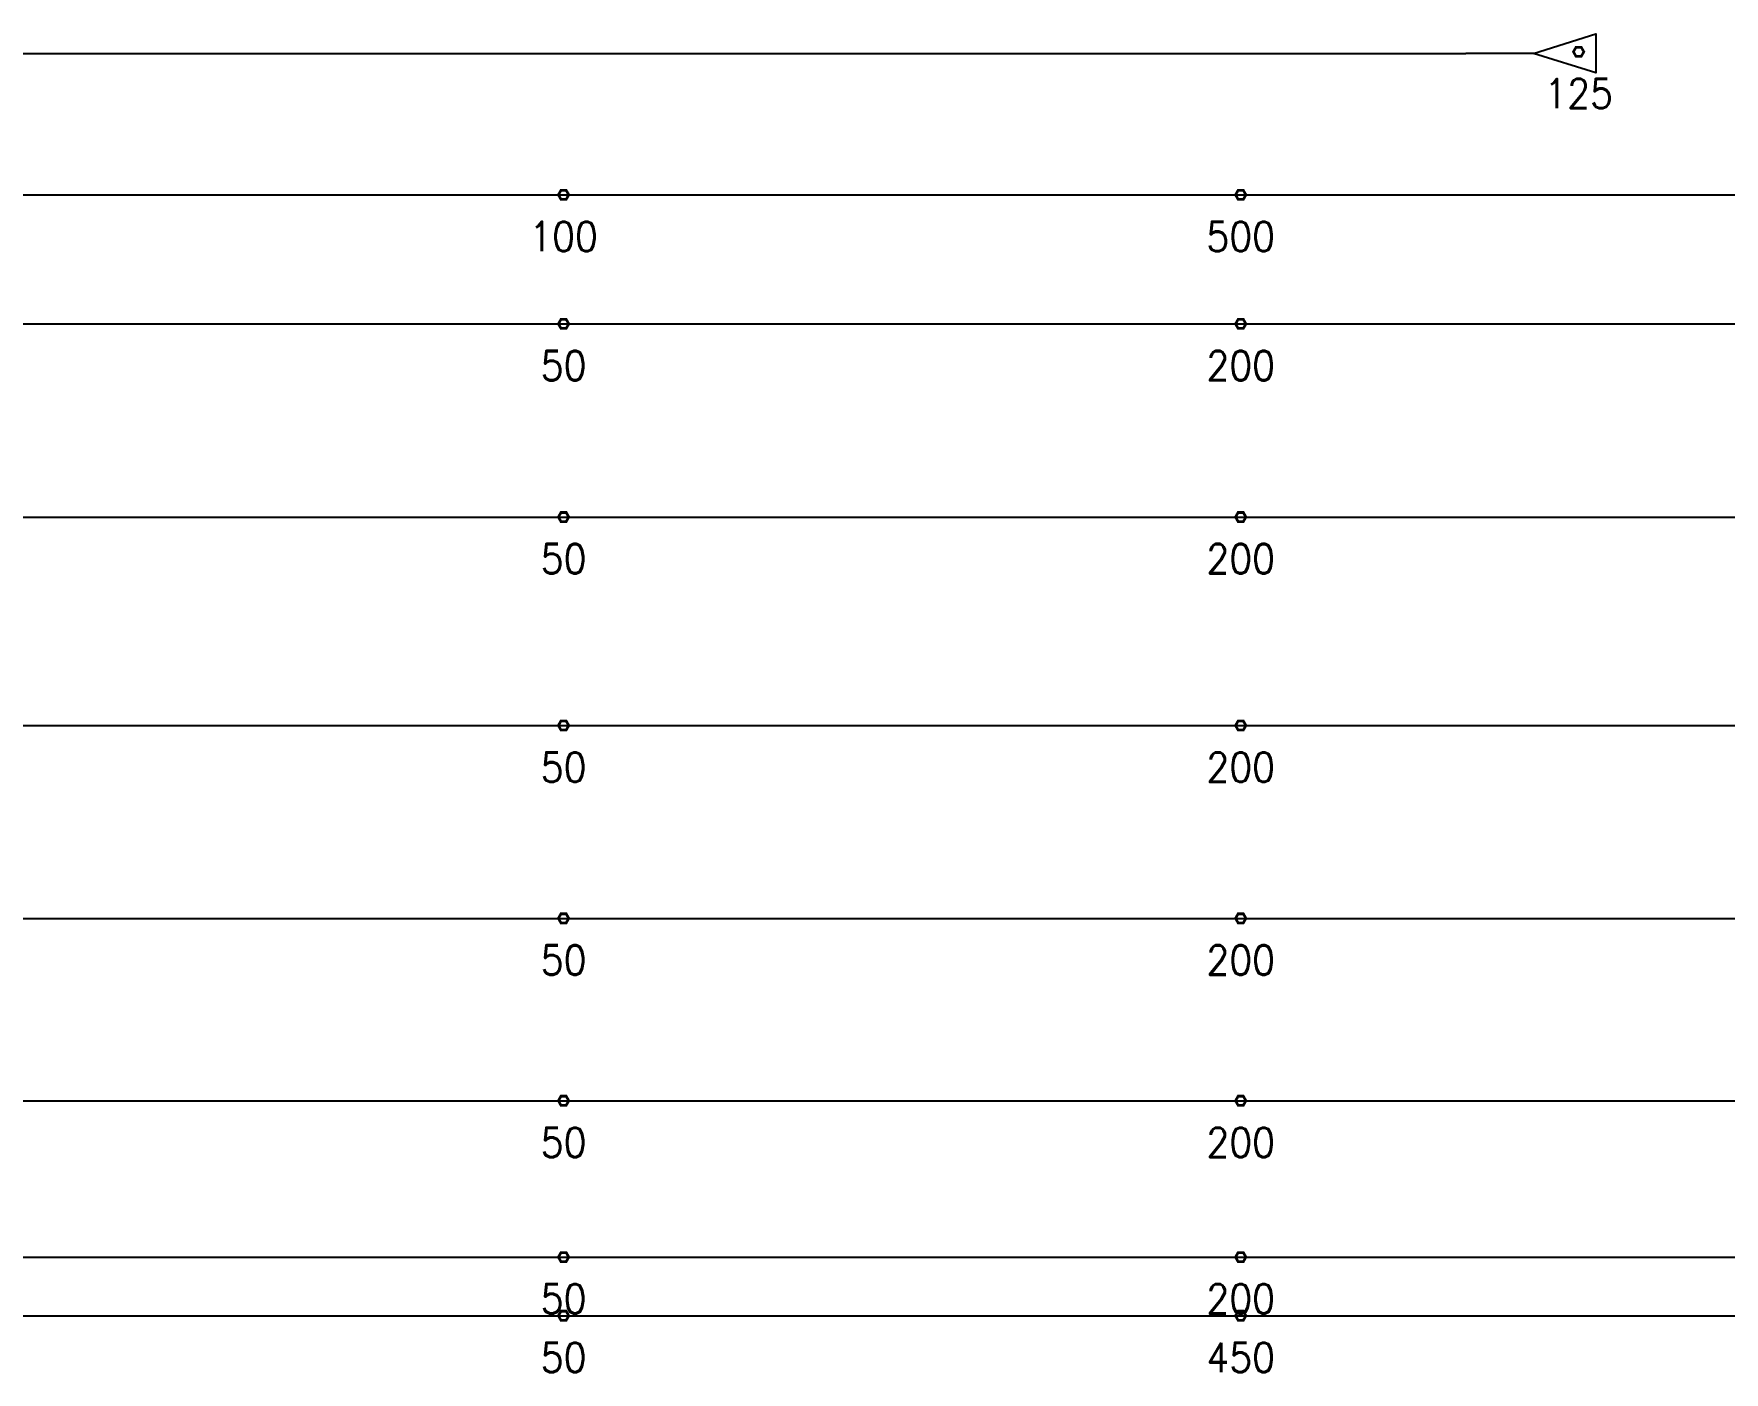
# Model space of a CAD drawing. Header units: millimetres. Extents: x 131629 to 589785, y -24154 to 45581.
# Drawn here: x 414582 to 427563, y 29216 to 39488 of the extents above; entities that cross this region are included whole.
import ezdxf
from ezdxf.enums import TextEntityAlignment as Align

# ---------------------------------------------------------------- set-up
doc = ezdxf.new("R2010")
doc.units = ezdxf.units.MM
doc.layers.get('0').update_dxf_attribs({"lineweight": 20})
doc.layers.add('ARES_TAG', color=3, linetype='Continuous')
doc.layers.add('NDC_S_TENDON', color=10, linetype='Continuous')
doc.layers.add('Current_plane_Column', color=7, linetype='Continuous', true_color=0x4b00ff)
doc.layers.add('NDC_S-TENDON', color=6, linetype='Continuous', lineweight=35)
doc.layers.add('NDC_S_ANNO', color=7, linetype='Continuous', lineweight=20)
doc.styles.add('ARES_ROMANS_0.36', font='romans.shx', dxfattribs={"width": 0.36, "bigfont": 'vns.shx'})
doc.styles.get("Standard").update_dxf_attribs({"font": 'arial.ttf'})

# ---------------------------------------------------------------- blocks, each defined once
blk = doc.blocks.new('*U620')
at = {"layer": 'NDC_S_TENDON'}
blk.add_line((5123, 0), (56672, 0), dxfattribs=at)
at = {"layer": 'ARES_TAG', "style": 'ARES_ROMANS_0.36', "width": 0.36}
blk.add_attdef('S3', text='', height=375, dxfattribs=at).set_placement((-10695, 0), align=Align.MIDDLE_CENTER)
blk = doc.blocks.new('*U626')
at = {"layer": 'NDC_S_TENDON'}
blk.add_line((5123, 0), (56672, 0), dxfattribs=at)
at = {"layer": 'ARES_TAG', "style": 'ARES_ROMANS_0.36', "width": 0.36}
blk.add_attdef('S3', text='', height=375, dxfattribs=at).set_placement((-9538, 0), align=Align.MIDDLE_CENTER)
blk = doc.blocks.new('*U623')
at = {"layer": 'NDC_S_TENDON'}
blk.add_line((5123, 0), (56672, 0), dxfattribs=at)
at = {"layer": 'ARES_TAG', "style": 'ARES_ROMANS_0.36', "width": 0.36}
blk.add_attdef('S3', text='', height=375, dxfattribs=at).set_placement((-10719, 0), align=Align.MIDDLE_CENTER)
blk = doc.blocks.new('*U647')
at = {"layer": 'NDC_S_TENDON'}
blk.add_line((5123, 0), (38769, 0), dxfattribs=at)
blk.add_lwpolyline([(39289, 0), (39769, 150), (39769, -150), (39289, 0), (38769, 0)], dxfattribs=at)
at = {"layer": 'ARES_TAG', "style": 'ARES_ROMANS_0.36', "width": 0.36}
blk.add_attdef('S3', text='', height=375, dxfattribs=at).set_placement((-10695, 0), align=Align.MIDDLE_CENTER)
blk = doc.blocks.new('*U618')
at = {"layer": 'NDC_S_TENDON'}
blk.add_line((-16450, 0), (25150, 0), dxfattribs=at)
at = {"layer": 'ARES_TAG', "style": 'ARES_ROMANS_0.36', "width": 0.36}
blk.add_attdef('S3', text='', height=375, rotation=6.4084, dxfattribs=at).set_placement((-31810, -1725), align=Align.MIDDLE_CENTER)
blk = doc.blocks.new('*U619')
at = {"layer": 'NDC_S_TENDON'}
blk.add_line((-16450, 0), (25150, 0), dxfattribs=at)
at = {"layer": 'ARES_TAG', "style": 'ARES_ROMANS_0.36', "width": 0.36}
blk.add_attdef('S3', text='', height=375, rotation=5.4568, dxfattribs=at).set_placement((-31837, -1470), align=Align.MIDDLE_CENTER)
blk = doc.blocks.new('TDX')
at = {"layer": 'NDC_S-TENDON', "linetype": 'Continuous'}
for points, elevation in [([(43885, 29850, 20, 20, 0), (43865, 29885, 20, 20, 0), (43825, 29885, 20, 20, 0), (43805, 29850, 20, 20, 0), (43825, 29815, 20, 20, 0), (43865, 29815, 20, 20, 0)], 64), ([(43885, 29850, 20, 20, 0), (43865, 29885, 20, 20, 0), (43825, 29885, 20, 20, 0), (43805, 29850, 20, 20, 0), (43825, 29815, 20, 20, 0), (43865, 29815, 20, 20, 0)], 64), ([(36090, 28753, 20, 20, 0), (36070, 28787, 20, 20, 0), (36030, 28787, 20, 20, 0), (36010, 28753, 20, 20, 0), (36030, 28718, 20, 20, 0), (36070, 28718, 20, 20, 0)], 2500), ([(36090, 28753, 20, 20, 0), (36070, 28787, 20, 20, 0), (36030, 28787, 20, 20, 0), (36010, 28753, 20, 20, 0), (36030, 28718, 20, 20, 0), (36070, 28718, 20, 20, 0)], 2500), ([(36090, 28752, 20, 20, 0), (36070, 28786, 20, 20, 0), (36030, 28786, 20, 20, 0), (36010, 28752, 20, 20, 0), (36030, 28717, 20, 20, 0), (36070, 28717, 20, 20, 0)], 1925), ([(36090, 28752, 20, 20, 0), (36070, 28786, 20, 20, 0), (36030, 28786, 20, 20, 0), (36010, 28752, 20, 20, 0), (36030, 28717, 20, 20, 0), (36070, 28717, 20, 20, 0)], 1925), ([(41290, 28753, 20, 20, 0), (41270, 28787, 20, 20, 0), (41230, 28787, 20, 20, 0), (41210, 28753, 20, 20, 0), (41230, 28718, 20, 20, 0), (41270, 28718, 20, 20, 0)], 2900), ([(41290, 28753, 20, 20, 0), (41270, 28787, 20, 20, 0), (41230, 28787, 20, 20, 0), (41210, 28753, 20, 20, 0), (41230, 28718, 20, 20, 0), (41270, 28718, 20, 20, 0)], 2900), ([(41290, 28753, 20, 20, 0), (41270, 28787, 20, 20, 0), (41230, 28787, 20, 20, 0), (41210, 28753, 20, 20, 0), (41230, 28718, 20, 20, 0), (41270, 28718, 20, 20, 0)], 2900), ([(41290, 28753, 20, 20, 0), (41270, 28787, 20, 20, 0), (41230, 28787, 20, 20, 0), (41210, 28753, 20, 20, 0), (41230, 28718, 20, 20, 0), (41270, 28718, 20, 20, 0)], 2900), ([(41290, 28752, 20, 20, 0), (41270, 28786, 20, 20, 0), (41230, 28786, 20, 20, 0), (41210, 28752, 20, 20, 0), (41230, 28717, 20, 20, 0), (41270, 28717, 20, 20, 0)], 2325), ([(41290, 28752, 20, 20, 0), (41270, 28786, 20, 20, 0), (41230, 28786, 20, 20, 0), (41210, 28752, 20, 20, 0), (41230, 28717, 20, 20, 0), (41270, 28717, 20, 20, 0)], 2325), ([(41290, 28752, 20, 20, 0), (41270, 28786, 20, 20, 0), (41230, 28786, 20, 20, 0), (41210, 28752, 20, 20, 0), (41230, 28717, 20, 20, 0), (41270, 28717, 20, 20, 0)], 2325), ([(41290, 28752, 20, 20, 0), (41270, 28786, 20, 20, 0), (41230, 28786, 20, 20, 0), (41210, 28752, 20, 20, 0), (41230, 28717, 20, 20, 0), (41270, 28717, 20, 20, 0)], 2325), ([(36090, 27762, 20, 20, 0), (36070, 27797, 20, 20, 0), (36030, 27797, 20, 20, 0), (36010, 27762, 20, 20, 0), (36030, 27728, 20, 20, 0), (36070, 27728, 20, 20, 0)], 2800), ([(36090, 27762, 20, 20, 0), (36070, 27797, 20, 20, 0), (36030, 27797, 20, 20, 0), (36010, 27762, 20, 20, 0), (36030, 27728, 20, 20, 0), (36070, 27728, 20, 20, 0)], 2800), ([(36090, 27761, 20, 20, 0), (36070, 27796, 20, 20, 0), (36030, 27796, 20, 20, 0), (36010, 27761, 20, 20, 0), (36030, 27727, 20, 20, 0), (36070, 27727, 20, 20, 0)], 2225), ([(36090, 27761, 20, 20, 0), (36070, 27796, 20, 20, 0), (36030, 27796, 20, 20, 0), (36010, 27761, 20, 20, 0), (36030, 27727, 20, 20, 0), (36070, 27727, 20, 20, 0)], 2225), ([(41290, 27762, 20, 20, 0), (41270, 27797, 20, 20, 0), (41230, 27797, 20, 20, 0), (41210, 27762, 20, 20, 0), (41230, 27728, 20, 20, 0), (41270, 27728, 20, 20, 0)], 2950), ([(41290, 27762, 20, 20, 0), (41270, 27797, 20, 20, 0), (41230, 27797, 20, 20, 0), (41210, 27762, 20, 20, 0), (41230, 27728, 20, 20, 0), (41270, 27728, 20, 20, 0)], 2950), ([(41290, 27762, 20, 20, 0), (41270, 27797, 20, 20, 0), (41230, 27797, 20, 20, 0), (41210, 27762, 20, 20, 0), (41230, 27728, 20, 20, 0), (41270, 27728, 20, 20, 0)], 2950), ([(41290, 27762, 20, 20, 0), (41270, 27797, 20, 20, 0), (41230, 27797, 20, 20, 0), (41210, 27762, 20, 20, 0), (41230, 27728, 20, 20, 0), (41270, 27728, 20, 20, 0)], 2950), ([(41290, 27761, 20, 20, 0), (41270, 27796, 20, 20, 0), (41230, 27796, 20, 20, 0), (41210, 27761, 20, 20, 0), (41230, 27727, 20, 20, 0), (41270, 27727, 20, 20, 0)], 2375), ([(41290, 27761, 20, 20, 0), (41270, 27796, 20, 20, 0), (41230, 27796, 20, 20, 0), (41210, 27761, 20, 20, 0), (41230, 27727, 20, 20, 0), (41270, 27727, 20, 20, 0)], 2375), ([(41290, 27761, 20, 20, 0), (41270, 27796, 20, 20, 0), (41230, 27796, 20, 20, 0), (41210, 27761, 20, 20, 0), (41230, 27727, 20, 20, 0), (41270, 27727, 20, 20, 0)], 2375), ([(41290, 27761, 20, 20, 0), (41270, 27796, 20, 20, 0), (41230, 27796, 20, 20, 0), (41210, 27761, 20, 20, 0), (41230, 27727, 20, 20, 0), (41270, 27727, 20, 20, 0)], 2375), ([(36090, 26280, 20, 20, 0), (36070, 26315, 20, 20, 0), (36030, 26315, 20, 20, 0), (36010, 26280, 20, 20, 0), (36030, 26245, 20, 20, 0), (36070, 26245, 20, 20, 0)], 2800), ([(36090, 26280, 20, 20, 0), (36070, 26315, 20, 20, 0), (36030, 26315, 20, 20, 0), (36010, 26280, 20, 20, 0), (36030, 26245, 20, 20, 0), (36070, 26245, 20, 20, 0)], 2800), ([(36090, 26279, 20, 20, 0), (36070, 26313, 20, 20, 0), (36030, 26313, 20, 20, 0), (36010, 26279, 20, 20, 0), (36030, 26244, 20, 20, 0), (36070, 26244, 20, 20, 0)], 2225), ([(36090, 26279, 20, 20, 0), (36070, 26313, 20, 20, 0), (36030, 26313, 20, 20, 0), (36010, 26279, 20, 20, 0), (36030, 26244, 20, 20, 0), (36070, 26244, 20, 20, 0)], 2225), ([(41290, 26280, 20, 20, 0), (41270, 26315, 20, 20, 0), (41230, 26315, 20, 20, 0), (41210, 26280, 20, 20, 0), (41230, 26245, 20, 20, 0), (41270, 26245, 20, 20, 0)], 2950), ([(41290, 26280, 20, 20, 0), (41270, 26315, 20, 20, 0), (41230, 26315, 20, 20, 0), (41210, 26280, 20, 20, 0), (41230, 26245, 20, 20, 0), (41270, 26245, 20, 20, 0)], 2950), ([(41290, 26280, 20, 20, 0), (41270, 26315, 20, 20, 0), (41230, 26315, 20, 20, 0), (41210, 26280, 20, 20, 0), (41230, 26245, 20, 20, 0), (41270, 26245, 20, 20, 0)], 2950), ([(41290, 26280, 20, 20, 0), (41270, 26315, 20, 20, 0), (41230, 26315, 20, 20, 0), (41210, 26280, 20, 20, 0), (41230, 26245, 20, 20, 0), (41270, 26245, 20, 20, 0)], 2950), ([(41290, 26279, 20, 20, 0), (41270, 26313, 20, 20, 0), (41230, 26313, 20, 20, 0), (41210, 26279, 20, 20, 0), (41230, 26244, 20, 20, 0), (41270, 26244, 20, 20, 0)], 2375), ([(41290, 26279, 20, 20, 0), (41270, 26313, 20, 20, 0), (41230, 26313, 20, 20, 0), (41210, 26279, 20, 20, 0), (41230, 26244, 20, 20, 0), (41270, 26244, 20, 20, 0)], 2375), ([(41290, 26279, 20, 20, 0), (41270, 26313, 20, 20, 0), (41230, 26313, 20, 20, 0), (41210, 26279, 20, 20, 0), (41230, 26244, 20, 20, 0), (41270, 26244, 20, 20, 0)], 2375), ([(41290, 26279, 20, 20, 0), (41270, 26313, 20, 20, 0), (41230, 26313, 20, 20, 0), (41210, 26279, 20, 20, 0), (41230, 26244, 20, 20, 0), (41270, 26244, 20, 20, 0)], 2375), ([(36090, 24680, 20, 20, 0), (36070, 24715, 20, 20, 0), (36030, 24715, 20, 20, 0), (36010, 24680, 20, 20, 0), (36030, 24645, 20, 20, 0), (36070, 24645, 20, 20, 0)], 2800), ([(36090, 24680, 20, 20, 0), (36070, 24715, 20, 20, 0), (36030, 24715, 20, 20, 0), (36010, 24680, 20, 20, 0), (36030, 24645, 20, 20, 0), (36070, 24645, 20, 20, 0)], 2800), ([(36090, 24679, 20, 20, 0), (36070, 24713, 20, 20, 0), (36030, 24713, 20, 20, 0), (36010, 24679, 20, 20, 0), (36030, 24644, 20, 20, 0), (36070, 24644, 20, 20, 0)], 2225), ([(36090, 24679, 20, 20, 0), (36070, 24713, 20, 20, 0), (36030, 24713, 20, 20, 0), (36010, 24679, 20, 20, 0), (36030, 24644, 20, 20, 0), (36070, 24644, 20, 20, 0)], 2225), ([(41290, 24680, 20, 20, 0), (41270, 24715, 20, 20, 0), (41230, 24715, 20, 20, 0), (41210, 24680, 20, 20, 0), (41230, 24645, 20, 20, 0), (41270, 24645, 20, 20, 0)], 2950), ([(41290, 24680, 20, 20, 0), (41270, 24715, 20, 20, 0), (41230, 24715, 20, 20, 0), (41210, 24680, 20, 20, 0), (41230, 24645, 20, 20, 0), (41270, 24645, 20, 20, 0)], 2950), ([(41290, 24680, 20, 20, 0), (41270, 24715, 20, 20, 0), (41230, 24715, 20, 20, 0), (41210, 24680, 20, 20, 0), (41230, 24645, 20, 20, 0), (41270, 24645, 20, 20, 0)], 2950), ([(41290, 24680, 20, 20, 0), (41270, 24715, 20, 20, 0), (41230, 24715, 20, 20, 0), (41210, 24680, 20, 20, 0), (41230, 24645, 20, 20, 0), (41270, 24645, 20, 20, 0)], 2950), ([(41290, 24679, 20, 20, 0), (41270, 24713, 20, 20, 0), (41230, 24713, 20, 20, 0), (41210, 24679, 20, 20, 0), (41230, 24644, 20, 20, 0), (41270, 24644, 20, 20, 0)], 2375), ([(41290, 24679, 20, 20, 0), (41270, 24713, 20, 20, 0), (41230, 24713, 20, 20, 0), (41210, 24679, 20, 20, 0), (41230, 24644, 20, 20, 0), (41270, 24644, 20, 20, 0)], 2375), ([(41290, 24679, 20, 20, 0), (41270, 24713, 20, 20, 0), (41230, 24713, 20, 20, 0), (41210, 24679, 20, 20, 0), (41230, 24644, 20, 20, 0), (41270, 24644, 20, 20, 0)], 2375), ([(41290, 24679, 20, 20, 0), (41270, 24713, 20, 20, 0), (41230, 24713, 20, 20, 0), (41210, 24679, 20, 20, 0), (41230, 24644, 20, 20, 0), (41270, 24644, 20, 20, 0)], 2375), ([(36090, 23200, 20, 20, 0), (36070, 23235, 20, 20, 0), (36030, 23235, 20, 20, 0), (36010, 23200, 20, 20, 0), (36030, 23165, 20, 20, 0), (36070, 23165, 20, 20, 0)], 2800), ([(36090, 23200, 20, 20, 0), (36070, 23235, 20, 20, 0), (36030, 23235, 20, 20, 0), (36010, 23200, 20, 20, 0), (36030, 23165, 20, 20, 0), (36070, 23165, 20, 20, 0)], 2800), ([(36090, 23199, 20, 20, 0), (36070, 23233, 20, 20, 0), (36030, 23233, 20, 20, 0), (36010, 23199, 20, 20, 0), (36030, 23164, 20, 20, 0), (36070, 23164, 20, 20, 0)], 2225), ([(36090, 23199, 20, 20, 0), (36070, 23233, 20, 20, 0), (36030, 23233, 20, 20, 0), (36010, 23199, 20, 20, 0), (36030, 23164, 20, 20, 0), (36070, 23164, 20, 20, 0)], 2225), ([(41290, 23200, 20, 20, 0), (41270, 23235, 20, 20, 0), (41230, 23235, 20, 20, 0), (41210, 23200, 20, 20, 0), (41230, 23165, 20, 20, 0), (41270, 23165, 20, 20, 0)], 2950), ([(41290, 23200, 20, 20, 0), (41270, 23235, 20, 20, 0), (41230, 23235, 20, 20, 0), (41210, 23200, 20, 20, 0), (41230, 23165, 20, 20, 0), (41270, 23165, 20, 20, 0)], 2950), ([(41290, 23200, 20, 20, 0), (41270, 23235, 20, 20, 0), (41230, 23235, 20, 20, 0), (41210, 23200, 20, 20, 0), (41230, 23165, 20, 20, 0), (41270, 23165, 20, 20, 0)], 2950), ([(41290, 23200, 20, 20, 0), (41270, 23235, 20, 20, 0), (41230, 23235, 20, 20, 0), (41210, 23200, 20, 20, 0), (41230, 23165, 20, 20, 0), (41270, 23165, 20, 20, 0)], 2950), ([(41290, 23199, 20, 20, 0), (41270, 23233, 20, 20, 0), (41230, 23233, 20, 20, 0), (41210, 23199, 20, 20, 0), (41230, 23164, 20, 20, 0), (41270, 23164, 20, 20, 0)], 2375), ([(41290, 23199, 20, 20, 0), (41270, 23233, 20, 20, 0), (41230, 23233, 20, 20, 0), (41210, 23199, 20, 20, 0), (41230, 23164, 20, 20, 0), (41270, 23164, 20, 20, 0)], 2375), ([(41290, 23199, 20, 20, 0), (41270, 23233, 20, 20, 0), (41230, 23233, 20, 20, 0), (41210, 23199, 20, 20, 0), (41230, 23164, 20, 20, 0), (41270, 23164, 20, 20, 0)], 2375), ([(41290, 23199, 20, 20, 0), (41270, 23233, 20, 20, 0), (41230, 23233, 20, 20, 0), (41210, 23199, 20, 20, 0), (41230, 23164, 20, 20, 0), (41270, 23164, 20, 20, 0)], 2375), ([(36090, 21800, 20, 20, 0), (36070, 21835, 20, 20, 0), (36030, 21835, 20, 20, 0), (36010, 21800, 20, 20, 0), (36030, 21765, 20, 20, 0), (36070, 21765, 20, 20, 0)], 2800), ([(36090, 21800, 20, 20, 0), (36070, 21835, 20, 20, 0), (36030, 21835, 20, 20, 0), (36010, 21800, 20, 20, 0), (36030, 21765, 20, 20, 0), (36070, 21765, 20, 20, 0)], 2800), ([(36090, 21799, 20, 20, 0), (36070, 21833, 20, 20, 0), (36030, 21833, 20, 20, 0), (36010, 21799, 20, 20, 0), (36030, 21764, 20, 20, 0), (36070, 21764, 20, 20, 0)], 2225), ([(36090, 21799, 20, 20, 0), (36070, 21833, 20, 20, 0), (36030, 21833, 20, 20, 0), (36010, 21799, 20, 20, 0), (36030, 21764, 20, 20, 0), (36070, 21764, 20, 20, 0)], 2225), ([(41290, 21800, 20, 20, 0), (41270, 21835, 20, 20, 0), (41230, 21835, 20, 20, 0), (41210, 21800, 20, 20, 0), (41230, 21765, 20, 20, 0), (41270, 21765, 20, 20, 0)], 2950), ([(41290, 21800, 20, 20, 0), (41270, 21835, 20, 20, 0), (41230, 21835, 20, 20, 0), (41210, 21800, 20, 20, 0), (41230, 21765, 20, 20, 0), (41270, 21765, 20, 20, 0)], 2950), ([(41290, 21800, 20, 20, 0), (41270, 21835, 20, 20, 0), (41230, 21835, 20, 20, 0), (41210, 21800, 20, 20, 0), (41230, 21765, 20, 20, 0), (41270, 21765, 20, 20, 0)], 2950), ([(41290, 21800, 20, 20, 0), (41270, 21835, 20, 20, 0), (41230, 21835, 20, 20, 0), (41210, 21800, 20, 20, 0), (41230, 21765, 20, 20, 0), (41270, 21765, 20, 20, 0)], 2950), ([(41290, 21799, 20, 20, 0), (41270, 21833, 20, 20, 0), (41230, 21833, 20, 20, 0), (41210, 21799, 20, 20, 0), (41230, 21764, 20, 20, 0), (41270, 21764, 20, 20, 0)], 2375), ([(41290, 21799, 20, 20, 0), (41270, 21833, 20, 20, 0), (41230, 21833, 20, 20, 0), (41210, 21799, 20, 20, 0), (41230, 21764, 20, 20, 0), (41270, 21764, 20, 20, 0)], 2375), ([(41290, 21799, 20, 20, 0), (41270, 21833, 20, 20, 0), (41230, 21833, 20, 20, 0), (41210, 21799, 20, 20, 0), (41230, 21764, 20, 20, 0), (41270, 21764, 20, 20, 0)], 2375), ([(41290, 21799, 20, 20, 0), (41270, 21833, 20, 20, 0), (41230, 21833, 20, 20, 0), (41210, 21799, 20, 20, 0), (41230, 21764, 20, 20, 0), (41270, 21764, 20, 20, 0)], 2375), ([(36090, 20600, 20, 20, 0), (36070, 20635, 20, 20, 0), (36030, 20635, 20, 20, 0), (36010, 20600, 20, 20, 0), (36030, 20565, 20, 20, 0), (36070, 20565, 20, 20, 0)], 2800), ([(36090, 20600, 20, 20, 0), (36070, 20635, 20, 20, 0), (36030, 20635, 20, 20, 0), (36010, 20600, 20, 20, 0), (36030, 20565, 20, 20, 0), (36070, 20565, 20, 20, 0)], 2800), ([(36090, 20599, 20, 20, 0), (36070, 20633, 20, 20, 0), (36030, 20633, 20, 20, 0), (36010, 20599, 20, 20, 0), (36030, 20564, 20, 20, 0), (36070, 20564, 20, 20, 0)], 2225), ([(36090, 20599, 20, 20, 0), (36070, 20633, 20, 20, 0), (36030, 20633, 20, 20, 0), (36010, 20599, 20, 20, 0), (36030, 20564, 20, 20, 0), (36070, 20564, 20, 20, 0)], 2225), ([(41290, 20600, 20, 20, 0), (41270, 20635, 20, 20, 0), (41230, 20635, 20, 20, 0), (41210, 20600, 20, 20, 0), (41230, 20565, 20, 20, 0), (41270, 20565, 20, 20, 0)], 2950), ([(41290, 20600, 20, 20, 0), (41270, 20635, 20, 20, 0), (41230, 20635, 20, 20, 0), (41210, 20600, 20, 20, 0), (41230, 20565, 20, 20, 0), (41270, 20565, 20, 20, 0)], 2950), ([(41290, 20600, 20, 20, 0), (41270, 20635, 20, 20, 0), (41230, 20635, 20, 20, 0), (41210, 20600, 20, 20, 0), (41230, 20565, 20, 20, 0), (41270, 20565, 20, 20, 0)], 2950), ([(41290, 20600, 20, 20, 0), (41270, 20635, 20, 20, 0), (41230, 20635, 20, 20, 0), (41210, 20600, 20, 20, 0), (41230, 20565, 20, 20, 0), (41270, 20565, 20, 20, 0)], 2950), ([(41290, 20599, 20, 20, 0), (41270, 20633, 20, 20, 0), (41230, 20633, 20, 20, 0), (41210, 20599, 20, 20, 0), (41230, 20564, 20, 20, 0), (41270, 20564, 20, 20, 0)], 2375), ([(41290, 20599, 20, 20, 0), (41270, 20633, 20, 20, 0), (41230, 20633, 20, 20, 0), (41210, 20599, 20, 20, 0), (41230, 20564, 20, 20, 0), (41270, 20564, 20, 20, 0)], 2375), ([(41290, 20599, 20, 20, 0), (41270, 20633, 20, 20, 0), (41230, 20633, 20, 20, 0), (41210, 20599, 20, 20, 0), (41230, 20564, 20, 20, 0), (41270, 20564, 20, 20, 0)], 2375), ([(41290, 20599, 20, 20, 0), (41270, 20633, 20, 20, 0), (41230, 20633, 20, 20, 0), (41210, 20599, 20, 20, 0), (41230, 20564, 20, 20, 0), (41270, 20564, 20, 20, 0)], 2375), ([(36090, 20150, 20, 20, 0), (36070, 20185, 20, 20, 0), (36030, 20185, 20, 20, 0), (36010, 20150, 20, 20, 0), (36030, 20115, 20, 20, 0), (36070, 20115, 20, 20, 0)], 2550), ([(36090, 20150, 20, 20, 0), (36070, 20185, 20, 20, 0), (36030, 20185, 20, 20, 0), (36010, 20150, 20, 20, 0), (36030, 20115, 20, 20, 0), (36070, 20115, 20, 20, 0)], 2550), ([(36090, 20149, 20, 20, 0), (36070, 20183, 20, 20, 0), (36030, 20183, 20, 20, 0), (36010, 20149, 20, 20, 0), (36030, 20114, 20, 20, 0), (36070, 20114, 20, 20, 0)], 1975), ([(36090, 20149, 20, 20, 0), (36070, 20183, 20, 20, 0), (36030, 20183, 20, 20, 0), (36010, 20149, 20, 20, 0), (36030, 20114, 20, 20, 0), (36070, 20114, 20, 20, 0)], 1975), ([(41290, 20150, 20, 20, 0), (41270, 20185, 20, 20, 0), (41230, 20185, 20, 20, 0), (41210, 20150, 20, 20, 0), (41230, 20115, 20, 20, 0), (41270, 20115, 20, 20, 0)], 2950), ([(41290, 20150, 20, 20, 0), (41270, 20185, 20, 20, 0), (41230, 20185, 20, 20, 0), (41210, 20150, 20, 20, 0), (41230, 20115, 20, 20, 0), (41270, 20115, 20, 20, 0)], 2950), ([(41290, 20150, 20, 20, 0), (41270, 20185, 20, 20, 0), (41230, 20185, 20, 20, 0), (41210, 20150, 20, 20, 0), (41230, 20115, 20, 20, 0), (41270, 20115, 20, 20, 0)], 2950), ([(41290, 20150, 20, 20, 0), (41270, 20185, 20, 20, 0), (41230, 20185, 20, 20, 0), (41210, 20150, 20, 20, 0), (41230, 20115, 20, 20, 0), (41270, 20115, 20, 20, 0)], 2950), ([(41290, 20149, 20, 20, 0), (41270, 20183, 20, 20, 0), (41230, 20183, 20, 20, 0), (41210, 20149, 20, 20, 0), (41230, 20114, 20, 20, 0), (41270, 20114, 20, 20, 0)], 2375), ([(41290, 20149, 20, 20, 0), (41270, 20183, 20, 20, 0), (41230, 20183, 20, 20, 0), (41210, 20149, 20, 20, 0), (41230, 20114, 20, 20, 0), (41270, 20114, 20, 20, 0)], 2375), ([(41290, 20149, 20, 20, 0), (41270, 20183, 20, 20, 0), (41230, 20183, 20, 20, 0), (41210, 20149, 20, 20, 0), (41230, 20114, 20, 20, 0), (41270, 20114, 20, 20, 0)], 2375), ([(41290, 20149, 20, 20, 0), (41270, 20183, 20, 20, 0), (41230, 20183, 20, 20, 0), (41210, 20149, 20, 20, 0), (41230, 20114, 20, 20, 0), (41270, 20114, 20, 20, 0)], 2375)]:
    blk.add_lwpolyline(points, format="xyseb", close=True, dxfattribs=dict(at, elevation=elevation))
for name, p in [('*U647', (4209, 29838)), ('*U618', (26500, 28752, 1933)), ('*U619', (26500, 27761, 2124)), ('*U620', (4209, 26279, 2228)), ('*U626', (4209, 24679, 2228)), ('*U626', (4209, 23199, 2228)), ('*U626', (4209, 21799, 2228)), ('*U626', (4209, 20599, 2228)), ('*U623', (4209, 20149, 2095))]:
    blk.add_blockref(name, p)
at = {"layer": 'NDC_S_ANNO', "linetype": 'Continuous', "char_height": 225, "attachment_point": 5, "line_spacing_factor": 0.75}
for s, insert in [('\\FSTANDARD.shx;125', (43845, 29530, 63)), ('\\FSTANDARD.shx;100', (36050, 28433, 2500)), ('\\FSTANDARD.shx;100', (36050, 28432, 1925)), ('\\FSTANDARD.shx;50', (36050, 27442, 2800)), ('\\FSTANDARD.shx;50', (36050, 27441, 2225)), ('\\FSTANDARD.shx;50', (36050, 25960, 2800)), ('\\FSTANDARD.shx;50', (36050, 25959, 2225)), ('\\FSTANDARD.shx;200', (41250, 25960, 2950)), ('\\FSTANDARD.shx;200', (41250, 25959, 2375)), ('\\FSTANDARD.shx;50', (36050, 24360, 2800)), ('\\FSTANDARD.shx;50', (36050, 24359, 2225)), ('\\FSTANDARD.shx;200', (41250, 24360, 2950)), ('\\FSTANDARD.shx;200', (41250, 24359, 2375)), ('\\FSTANDARD.shx;50', (36050, 22880, 2800)), ('\\FSTANDARD.shx;50', (36050, 22879, 2225)), ('\\FSTANDARD.shx;200', (41250, 22880, 2950)), ('\\FSTANDARD.shx;200', (41250, 22879, 2375)), ('\\FSTANDARD.shx;50', (36050, 21480, 2800)), ('\\FSTANDARD.shx;50', (36050, 21479, 2225)), ('\\FSTANDARD.shx;200', (41250, 21480, 2950)), ('\\FSTANDARD.shx;200', (41250, 21479, 2375)), ('\\FSTANDARD.shx;50', (36050, 20280, 2800)), ('\\FSTANDARD.shx;50', (36050, 20279, 2225)), ('\\FSTANDARD.shx;200', (41250, 20280, 2950)), ('\\FSTANDARD.shx;200', (41250, 20279, 2375)), ('\\FSTANDARD.shx;50', (36050, 19830, 2550)), ('\\FSTANDARD.shx;50', (36050, 19829, 1975)), ('\\FSTANDARD.shx;450', (41250, 19830, 2950)), ('\\FSTANDARD.shx;450', (41250, 19829, 2375))]:
    blk.add_mtext(s, dxfattribs=dict(at, insert=insert))
at = {"layer": 'NDC_S_ANNO', "linetype": 'Continuous', "char_height": 225, "attachment_point": 5, "rotation": 359.9845, "line_spacing_factor": 0.75}
for s, insert in [('\\FSTANDARD.shx;500', (41250, 28433, 2900)), ('\\FSTANDARD.shx;500', (41250, 28432, 2325)), ('\\FSTANDARD.shx;200', (41250, 27442, 2950)), ('\\FSTANDARD.shx;200', (41250, 27441, 2375))]:
    blk.add_mtext(s, dxfattribs=dict(at, insert=insert))

msp = doc.modelspace()

# ---------------------------------------------------------------- block references
at = {"layer": 'Current_plane_Column'}
msp.add_blockref('TDX', (382600, 9500), dxfattribs=at)

doc.saveas('drawing.dxf')
